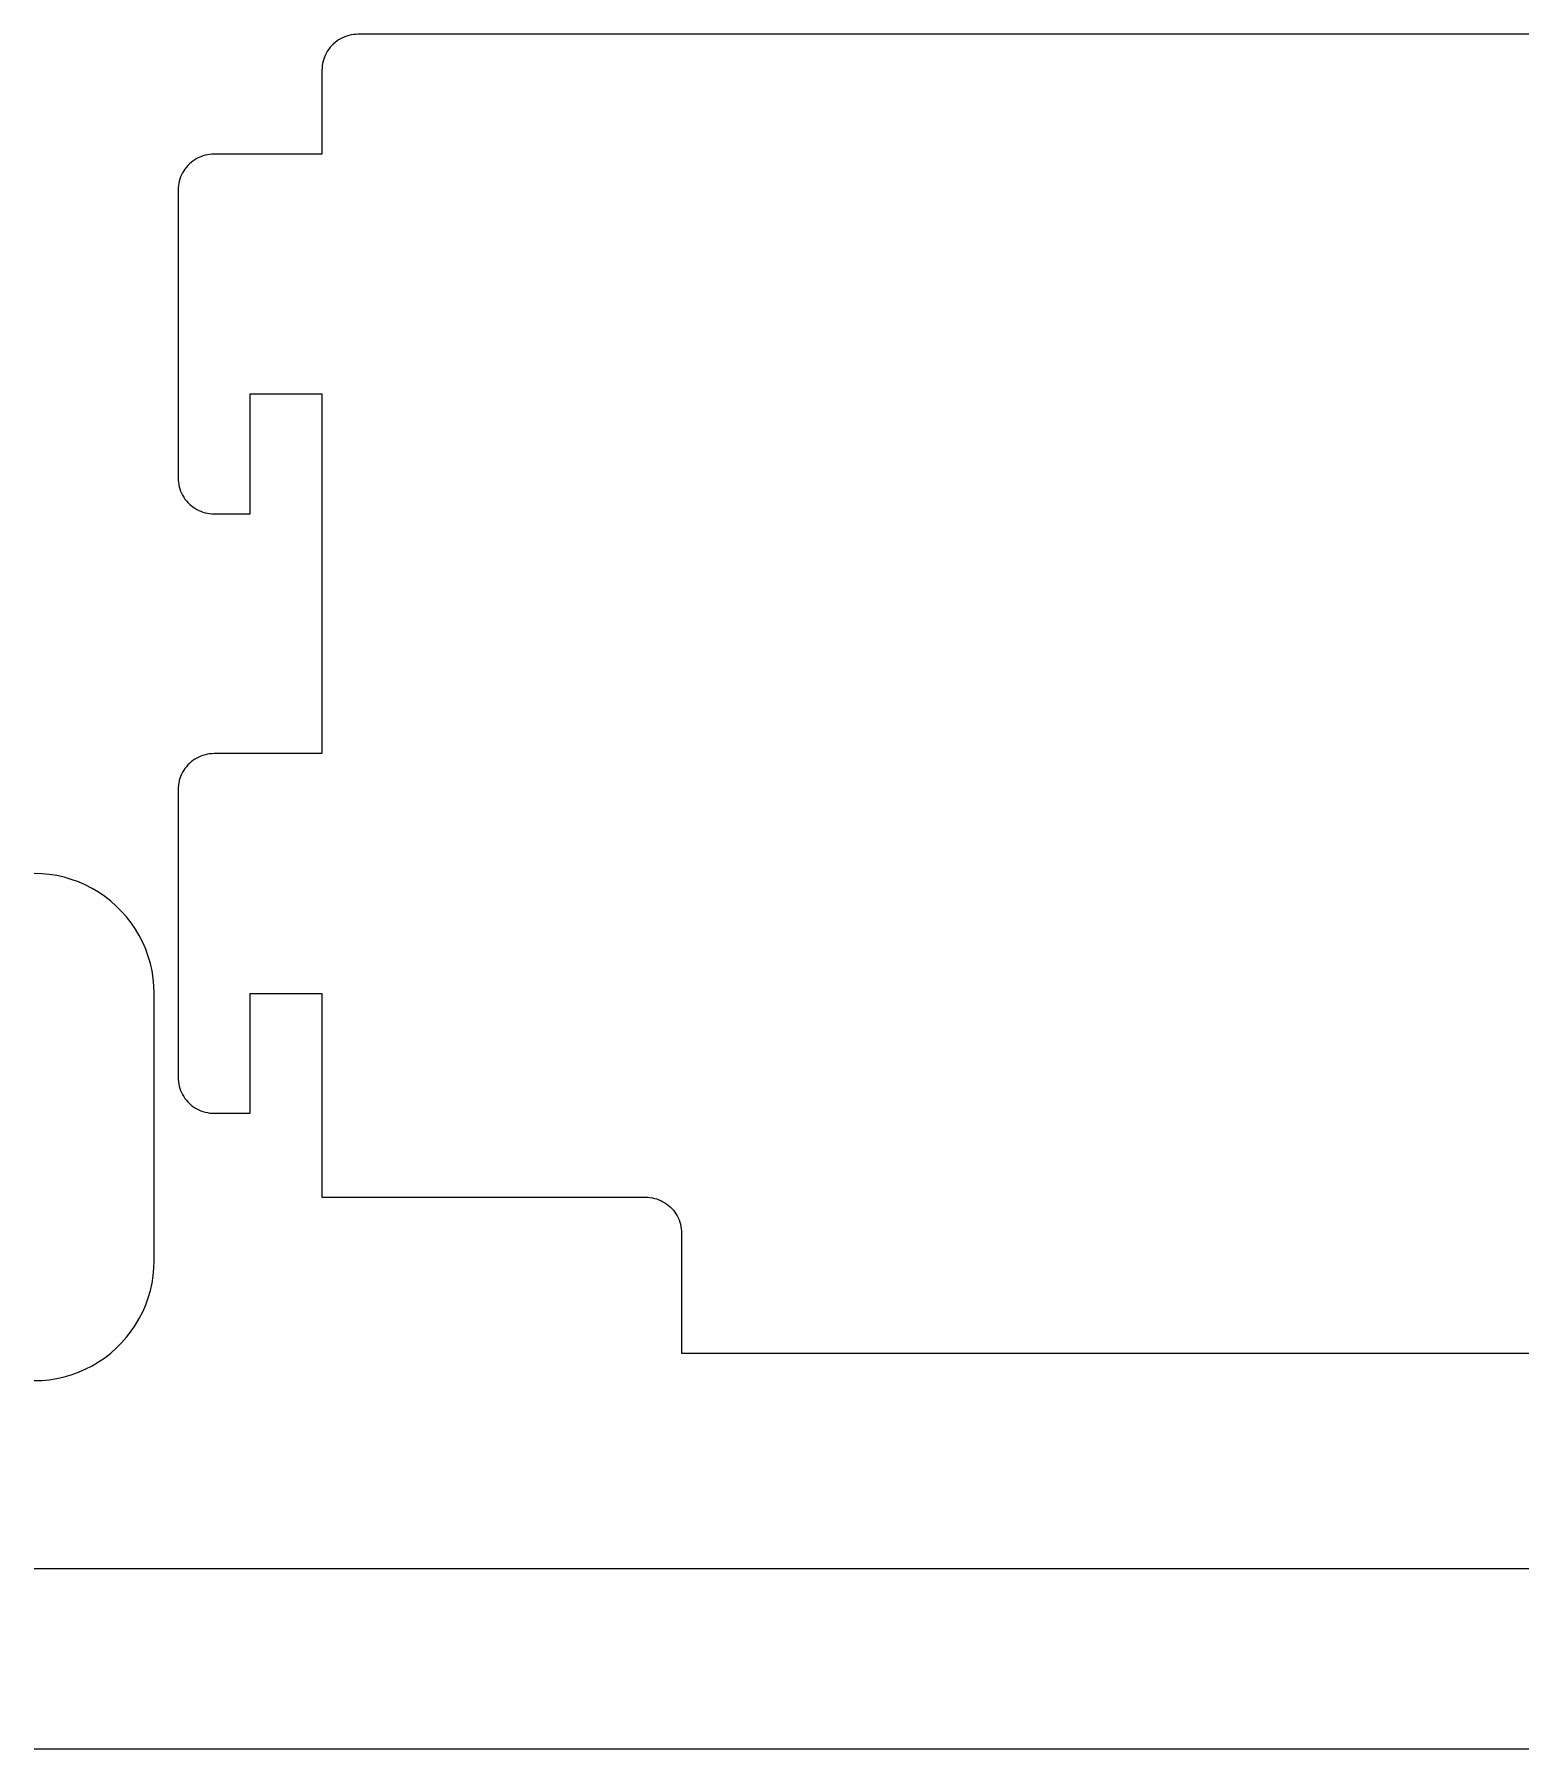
# Model space of a CAD drawing. Extents: x -109 to 290, y 410 to 723.
# Drawn here: x 41.7 to 165.7, y 422.2 to 565.2 of the extents above; entities that cross this region are included whole.
import ezdxf

# ---------------------------------------------------------------- set-up
doc = ezdxf.new("R2010")
doc.units = 0
doc.layers.get('0').update_dxf_attribs({"linetype": 'CONTINUOUS'})

msp = doc.modelspace()

# ---------------------------------------------------------------- linework, layer by layer
at = {"color": 7}
for p, q in [((67.390093, 564.88888), (67.222093, 564.80328)), ((67.563093, 564.96368), (67.390093, 564.88888)), ((67.740093, 565.02758), (67.563093, 564.96368)), ((67.921093, 565.08008), (67.740093, 565.02758)), ((68.105093, 565.12128), (67.921093, 565.08008)), ((68.291093, 565.15068), (68.105093, 565.12128)), ((68.479093, 565.16848), (68.291093, 565.15068)), ((68.667093, 565.17448), (68.479093, 565.16848)), ((274.66708, 565.17448), (68.667093, 565.17448)), ((65.953093, 563.45168), (65.878093, 563.27878)), ((66.038093, 563.61968), (65.953093, 563.45168)), ((66.134093, 563.78188), (66.038093, 563.61968)), ((66.240093, 563.93778), (66.134093, 563.78188)), ((66.355093, 564.08668), (66.240093, 563.93778)), ((66.480093, 564.22798), (66.355093, 564.08668)), ((66.613093, 564.36128), (66.480093, 564.22798)), ((66.755093, 564.48588), (66.613093, 564.36128)), ((66.904093, 564.60138), (66.755093, 564.48588)), ((67.060093, 564.70738), (66.904093, 564.60138)), ((67.222093, 564.80328), (67.060093, 564.70738)), ((65.673093, 562.36278), (65.667093, 562.17438)), ((65.667093, 562.17438), (65.667093, 555.17438)), ((65.691093, 562.55038), (65.673093, 562.36278)), ((65.720093, 562.73648), (65.691093, 562.55038)), ((65.761093, 562.92048), (65.720093, 562.73648)), ((65.814093, 563.10138), (65.761093, 562.92048)), ((65.878093, 563.27878), (65.814093, 563.10138)), ((55.390093, 554.88878), (55.222093, 554.80318)), ((55.563093, 554.96358), (55.390093, 554.88878)), ((55.740093, 555.02748), (55.563093, 554.96358)), ((55.921093, 555.07998), (55.740093, 555.02748)), ((56.105093, 555.12118), (55.921093, 555.07998)), ((56.291093, 555.15058), (56.105093, 555.12118)), ((56.479093, 555.16838), (56.291093, 555.15058)), ((56.667093, 555.17438), (56.479093, 555.16838)), ((65.667093, 555.17438), (56.667093, 555.17438)), ((53.953093, 553.45158), (53.878093, 553.27868)), ((54.038093, 553.61958), (53.953093, 553.45158)), ((54.134093, 553.78178), (54.038093, 553.61958)), ((54.240093, 553.93768), (54.134093, 553.78178)), ((54.355093, 554.08658), (54.240093, 553.93768)), ((54.480093, 554.22788), (54.355093, 554.08658)), ((54.613093, 554.36118), (54.480093, 554.22788)), ((54.755093, 554.48578), (54.613093, 554.36118)), ((54.904093, 554.60128), (54.755093, 554.48578)), ((55.060093, 554.70728), (54.904093, 554.60128)), ((55.222093, 554.80318), (55.060093, 554.70728)), ((53.673093, 552.36268), (53.667093, 552.17428)), ((53.667093, 552.17428), (53.667093, 528.17427)), ((53.691093, 552.55028), (53.673093, 552.36268)), ((53.720093, 552.73638), (53.691093, 552.55028)), ((53.761093, 552.92038), (53.720093, 552.73638)), ((53.814093, 553.10128), (53.761093, 552.92038)), ((53.878093, 553.27868), (53.814093, 553.10128)), ((59.667093, 525.17417), (59.667093, 535.17418)), ((59.667093, 535.17418), (65.667093, 535.17418)), ((65.667093, 535.17418), (65.667093, 505.1742)), ((53.667093, 528.17427), (53.673093, 527.98587)), ((53.673093, 527.98587), (53.691093, 527.79827)), ((53.691093, 527.79827), (53.720093, 527.61217)), ((53.720093, 527.61217), (53.761093, 527.42817)), ((53.761093, 527.42817), (53.814093, 527.24727)), ((53.814093, 527.24727), (53.878093, 527.06987)), ((53.878093, 527.06987), (53.953093, 526.89697)), ((53.953093, 526.89697), (54.038093, 526.72897)), ((54.038093, 526.72897), (54.134093, 526.56677)), ((54.134093, 526.56677), (54.240093, 526.41087)), ((54.240093, 526.41087), (54.355093, 526.26197)), ((54.355093, 526.26197), (54.480093, 526.12067)), ((54.480093, 526.12067), (54.613093, 525.98737)), ((54.613093, 525.98737), (54.755093, 525.86277)), ((54.755093, 525.86277), (54.904093, 525.74727)), ((54.904093, 525.74727), (55.060093, 525.64127)), ((55.060093, 525.64127), (55.222093, 525.54537)), ((55.222093, 525.54537), (55.390093, 525.45977)), ((55.390093, 525.45977), (55.563093, 525.38497)), ((55.563093, 525.38497), (55.740093, 525.32107)), ((55.740093, 525.32107), (55.921093, 525.26857)), ((55.921093, 525.26857), (56.105093, 525.22737)), ((56.105093, 525.22737), (56.291093, 525.19797)), ((56.291093, 525.19797), (56.479093, 525.18017)), ((56.479093, 525.18017), (56.667093, 525.17417)), ((56.667093, 525.17417), (59.667093, 525.17417)), ((55.222093, 504.8032), (55.060093, 504.7072)), ((55.390093, 504.8882), (55.222093, 504.8032)), ((55.563093, 504.9632), (55.390093, 504.8882)), ((55.740093, 505.0272), (55.563093, 504.9632)), ((55.921093, 505.0802), (55.740093, 505.0272)), ((56.105093, 505.1212), (55.921093, 505.0802)), ((56.291093, 505.1502), (56.105093, 505.1212)), ((56.479093, 505.1682), (56.291093, 505.1502)), ((56.667093, 505.1742), (56.479093, 505.1682)), ((65.667093, 505.1742), (56.667093, 505.1742)), ((53.953093, 503.4512), (53.878093, 503.2782)), ((54.038093, 503.6192), (53.953093, 503.4512)), ((54.134093, 503.7812), (54.038093, 503.6192)), ((54.240093, 503.9372), (54.134093, 503.7812)), ((54.355093, 504.0862), (54.240093, 503.9372)), ((54.480093, 504.2282), (54.355093, 504.0862)), ((54.613093, 504.3612), (54.480093, 504.2282)), ((54.755093, 504.4862), (54.613093, 504.3612)), ((54.904093, 504.6012), (54.755093, 504.4862)), ((55.060093, 504.7072), (54.904093, 504.6012)), ((53.673093, 502.3622), (53.667093, 502.1742)), ((53.667093, 502.1742), (53.667093, 478.174196)), ((53.691093, 502.5502), (53.673093, 502.3622)), ((53.720093, 502.7362), (53.691093, 502.5502)), ((53.761093, 502.9202), (53.720093, 502.7362)), ((53.814093, 503.1012), (53.761093, 502.9202)), ((53.878093, 503.2782), (53.814093, 503.1012)), ((42.295093, 495.154396), (41.667093, 495.174396)), ((42.920093, 495.095396), (42.295093, 495.154396)), ((43.541093, 494.997396), (42.920093, 495.095396)), ((44.154093, 494.860396), (43.541093, 494.997396)), ((44.757093, 494.685396), (44.154093, 494.860396)), ((45.348093, 494.472396), (44.757093, 494.685396)), ((45.925093, 494.222396), (45.348093, 494.472396)), ((46.485093, 493.937396), (45.925093, 494.222396)), ((47.025093, 493.617396), (46.485093, 493.937396)), ((47.545093, 493.264396), (47.025093, 493.617396)), ((48.041093, 492.879396), (47.545093, 493.264396)), ((48.512093, 492.464396), (48.041093, 492.879396)), ((48.957093, 492.019396), (48.512093, 492.464396)), ((49.372093, 491.548396), (48.957093, 492.019396)), ((49.757093, 491.052396), (49.372093, 491.548396)), ((50.110093, 490.532396), (49.757093, 491.052396)), ((50.430093, 489.992396), (50.110093, 490.532396)), ((50.715093, 489.432396), (50.430093, 489.992396)), ((50.965093, 488.855396), (50.715093, 489.432396)), ((51.178093, 488.264396), (50.965093, 488.855396)), ((51.353093, 487.661396), (51.178093, 488.264396)), ((51.490093, 487.048396), (51.353093, 487.661396)), ((51.588093, 486.427396), (51.490093, 487.048396)), ((51.647093, 485.802396), (51.588093, 486.427396)), ((51.667093, 485.174396), (51.647093, 485.802396)), ((51.667093, 462.874396), (51.667093, 485.174396)), ((59.667093, 475.174196), (59.667093, 485.174196)), ((59.667093, 485.174196), (65.667093, 485.174196)), ((65.667093, 485.174196), (65.667093, 468.174196)), ((53.667093, 478.174196), (53.673093, 477.986196)), ((53.673093, 477.986196), (53.691093, 477.798196)), ((53.691093, 477.798196), (53.720093, 477.612196)), ((53.720093, 477.612196), (53.761093, 477.428196)), ((53.761093, 477.428196), (53.814093, 477.247196)), ((53.814093, 477.247196), (53.878093, 477.070196)), ((53.878093, 477.070196), (53.953093, 476.897196)), ((53.953093, 476.897196), (54.038093, 476.729196)), ((54.038093, 476.729196), (54.134093, 476.567196)), ((54.134093, 476.567196), (54.240093, 476.411196)), ((54.240093, 476.411196), (54.355093, 476.262196)), ((54.355093, 476.262196), (54.480093, 476.120196)), ((54.480093, 476.120196), (54.613093, 475.987196)), ((54.613093, 475.987196), (54.755093, 475.862196)), ((54.755093, 475.862196), (54.904093, 475.747196)), ((54.904093, 475.747196), (55.060093, 475.641196)), ((55.060093, 475.641196), (55.222093, 475.545196)), ((55.222093, 475.545196), (55.390093, 475.460196)), ((55.390093, 475.460196), (55.563093, 475.385196)), ((55.563093, 475.385196), (55.740093, 475.321196)), ((55.740093, 475.321196), (55.921093, 475.268196)), ((55.921093, 475.268196), (56.105093, 475.227196)), ((56.105093, 475.227196), (56.291093, 475.198196)), ((56.291093, 475.198196), (56.479093, 475.180196)), ((56.479093, 475.180196), (56.667093, 475.174196)), ((56.667093, 475.174196), (59.667093, 475.174196)), ((65.667093, 468.174196), (92.667093, 468.174196)), ((92.667093, 468.174196), (92.855093, 468.168196)), ((92.855093, 468.168196), (93.043093, 468.150196)), ((93.043093, 468.150196), (93.229093, 468.121196)), ((93.229093, 468.121196), (93.413093, 468.080196)), ((93.413093, 468.080196), (93.594093, 468.027196)), ((93.594093, 468.027196), (93.771093, 467.963196)), ((93.771093, 467.963196), (93.944093, 467.888196)), ((93.944093, 467.888196), (94.112093, 467.803196)), ((94.112093, 467.803196), (94.274093, 467.707196)), ((94.274093, 467.707196), (94.430093, 467.601196)), ((94.430093, 467.601196), (94.579093, 467.486196)), ((94.579093, 467.486196), (94.721093, 467.361196)), ((94.721093, 467.361196), (94.854093, 467.228196)), ((94.854093, 467.228196), (94.979093, 467.086196)), ((94.979093, 467.086196), (95.094093, 466.937196)), ((95.094093, 466.937196), (95.200093, 466.781196)), ((95.200093, 466.781196), (95.296093, 466.619196)), ((95.296093, 466.619196), (95.381093, 466.451196)), ((95.381093, 466.451196), (95.456093, 466.278196)), ((95.456093, 466.278196), (95.520093, 466.101196)), ((95.520093, 466.101196), (95.573093, 465.920196)), ((95.573093, 465.920196), (95.614093, 465.736196)), ((95.614093, 465.736196), (95.643093, 465.550196)), ((95.643093, 465.550196), (95.661093, 465.362196)), ((95.661093, 465.362196), (95.667093, 465.174196)), ((95.667093, 465.174196), (95.667093, 455.174196)), ((51.588093, 461.621396), (51.647093, 462.246396)), ((51.647093, 462.246396), (51.667093, 462.874396)), ((51.353093, 460.387396), (51.490093, 461.000396)), ((51.490093, 461.000396), (51.588093, 461.621396)), ((50.715093, 458.616396), (50.965093, 459.193396)), ((50.965093, 459.193396), (51.178093, 459.784396)), ((51.178093, 459.784396), (51.353093, 460.387396)), ((50.110093, 457.516396), (50.430093, 458.056396)), ((50.430093, 458.056396), (50.715093, 458.616396)), ((48.957093, 456.029396), (49.372093, 456.500396)), ((49.372093, 456.500396), (49.757093, 456.996396)), ((49.757093, 456.996396), (50.110093, 457.516396)), ((47.025093, 454.431396), (47.545093, 454.784396)), ((47.545093, 454.784396), (48.041093, 455.169396)), ((48.041093, 455.169396), (48.512093, 455.584396)), ((48.512093, 455.584396), (48.957093, 456.029396)), ((95.667093, 455.174196), (274.66708, 455.174196)), ((44.154093, 453.188396), (44.757093, 453.363396)), ((44.757093, 453.363396), (45.348093, 453.576396)), ((45.348093, 453.576396), (45.925093, 453.826396)), ((45.925093, 453.826396), (46.485093, 454.111396)), ((46.485093, 454.111396), (47.025093, 454.431396)), ((41.667093, 452.874396), (42.295093, 452.894396)), ((42.295093, 452.894396), (42.920093, 452.953396)), ((42.920093, 452.953396), (43.541093, 453.051396)), ((43.541093, 453.051396), (44.154093, 453.188396)), ((213.66713, 437.174396), (41.667093, 437.174396)), ((41.667093, 422.174396), (213.66709, 422.174396))]:
    msp.add_line(p, q, dxfattribs=at)

doc.saveas('drawing.dxf')
